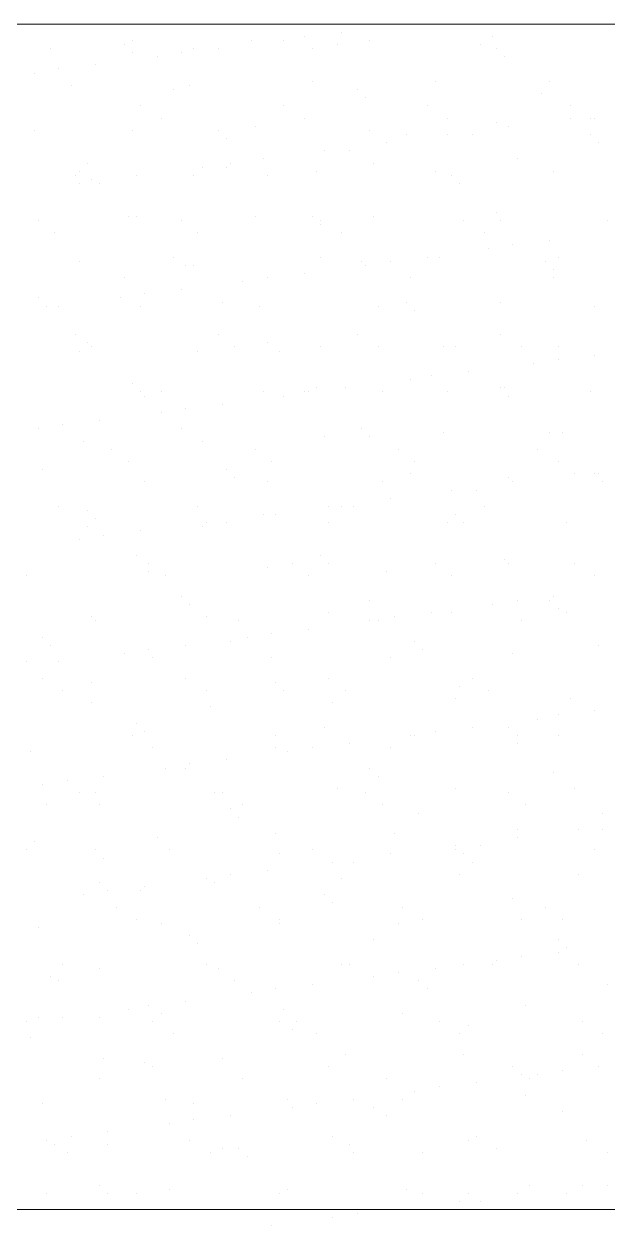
# Model space of a CAD drawing. Header units: millimetres. Extents: x 21 to 236, y 15 to 64.
# Drawn here: x 42.279 to 42.926, y 30.574 to 31.906 of the extents above; entities that cross this region are included whole.
import ezdxf

# ---------------------------------------------------------------- set-up
doc = ezdxf.new("R2010")
doc.units = ezdxf.units.MM
doc.layers.add('PDF_Cota', color=90, linetype='Continuous')
doc.layers.add('PDF_Parede', color=7, linetype='Continuous')
doc.layers.add('PDF_Grama', color=7, linetype='Continuous', true_color=0x397200)

msp = doc.modelspace()

# ---------------------------------------------------------------- linework, layer by layer
at = {"layer": 'PDF_Cota', "lineweight": 0}
msp.add_lwpolyline([(39.6252, 30.5919), (43.6409, 30.5919)], close=True, dxfattribs=at)
at = {"layer": 'PDF_Grama', "lineweight": 20}
for points in [[(42.399, 31.8882), (42.399, 31.8882)], [(42.5305, 31.8882), (42.5305, 31.8882)], [(42.5667, 31.8882), (42.5667, 31.8882)], [(42.5894, 31.8927), (42.5894, 31.8927)], [(42.6302, 31.8973), (42.6302, 31.8973)], [(42.6619, 31.8882), (42.6619, 31.8882)], [(42.7979, 31.8927), (42.7979, 31.8927)], [(42.3084, 31.8791), (42.3084, 31.8791)], [(42.3899, 31.8837), (42.3899, 31.8837)], [(42.399, 31.8746), (42.399, 31.8746)], [(42.4534, 31.8746), (42.4534, 31.8746)], [(42.467, 31.8791), (42.467, 31.8791)], [(42.4942, 31.8791), (42.4942, 31.8791)], [(42.5984, 31.8791), (42.5984, 31.8791)], [(42.6256, 31.8837), (42.6256, 31.8837)], [(42.7843, 31.8837), (42.7843, 31.8837)], [(42.8024, 31.8791), (42.8024, 31.8791)], [(42.3582, 31.861), (42.3582, 31.861)], [(42.4262, 31.8701), (42.4262, 31.8701)], [(42.8115, 31.8701), (42.8115, 31.8701)], [(42.2902, 31.8519), (42.2902, 31.8519)], [(42.3174, 31.8565), (42.3174, 31.8565)], [(42.331, 31.8384), (42.331, 31.8384)], [(42.4625, 31.8384), (42.4625, 31.8384)], [(42.5984, 31.8429), (42.5984, 31.8429)], [(42.7344, 31.8429), (42.7344, 31.8429)], [(42.8613, 31.8429), (42.8613, 31.8429)], [(42.4443, 31.8338), (42.4443, 31.8338)], [(42.6483, 31.8338), (42.6483, 31.8338)], [(42.6574, 31.8248), (42.6574, 31.8248)], [(42.8523, 31.8293), (42.8523, 31.8293)], [(42.4081, 31.8157), (42.4081, 31.8157)], [(42.5667, 31.8157), (42.5667, 31.8157)], [(42.7253, 31.8157), (42.7253, 31.8157)], [(42.884, 31.8157), (42.884, 31.8157)], [(42.4307, 31.8021), (42.4307, 31.8021)], [(42.5894, 31.8021), (42.5894, 31.8021)], [(42.748, 31.8021), (42.748, 31.8021)], [(42.8024, 31.7976), (42.8024, 31.7976)], [(42.884, 31.8021), (42.884, 31.8021)], [(42.9066, 31.8021), (42.9066, 31.8021)], [(42.9112, 31.8021), (42.9112, 31.8021)], [(42.2902, 31.7885), (42.2902, 31.7885)], [(42.399, 31.7885), (42.399, 31.7885)], [(42.4942, 31.7885), (42.4942, 31.7885)], [(42.535, 31.793), (42.535, 31.793)], [(42.6619, 31.7885), (42.6619, 31.7885)], [(42.7027, 31.784), (42.7027, 31.784)], [(42.748, 31.784), (42.748, 31.784)], [(42.7752, 31.784), (42.7752, 31.784)], [(42.816, 31.793), (42.816, 31.793)], [(42.9066, 31.784), (42.9066, 31.784)], [(42.5033, 31.7794), (42.5033, 31.7794)], [(42.68, 31.7749), (42.68, 31.7749)], [(42.9157, 31.7749), (42.9157, 31.7749)], [(42.544, 31.7568), (42.544, 31.7568)], [(42.612, 31.7658), (42.612, 31.7658)], [(42.6392, 31.7658), (42.6392, 31.7658)], [(42.8251, 31.7568), (42.8251, 31.7568)], [(42.3401, 31.7432), (42.3401, 31.7432)], [(42.3492, 31.7522), (42.3492, 31.7522)], [(42.4761, 31.7477), (42.4761, 31.7477)], [(42.5033, 31.7477), (42.5033, 31.7477)], [(42.5078, 31.7522), (42.5078, 31.7522)], [(42.603, 31.7432), (42.603, 31.7432)], [(42.6664, 31.7522), (42.6664, 31.7522)], [(42.7344, 31.7432), (42.7344, 31.7432)], [(42.8658, 31.7432), (42.8658, 31.7432)], [(42.3356, 31.7386), (42.3356, 31.7386)], [(42.3401, 31.7296), (42.3401, 31.7296)], [(42.3537, 31.7341), (42.3537, 31.7341)], [(42.3628, 31.7296), (42.3628, 31.7296)], [(42.4035, 31.7386), (42.4035, 31.7386)], [(42.467, 31.7386), (42.467, 31.7386)], [(42.5486, 31.7386), (42.5486, 31.7386)], [(42.7525, 31.7386), (42.7525, 31.7386)], [(42.7616, 31.7296), (42.7616, 31.7296)], [(42.2948, 31.6888), (42.2948, 31.6888)], [(42.3945, 31.6933), (42.3945, 31.6933)], [(42.4035, 31.6933), (42.4035, 31.6933)], [(42.4534, 31.6888), (42.4534, 31.6888)], [(42.535, 31.6933), (42.535, 31.6933)], [(42.5984, 31.6933), (42.5984, 31.6933)], [(42.6075, 31.6888), (42.6075, 31.6888)], [(42.6664, 31.6933), (42.6664, 31.6933)], [(42.7661, 31.6888), (42.7661, 31.6888)], [(42.8024, 31.6978), (42.8024, 31.6978)], [(42.8069, 31.6888), (42.8069, 31.6888)], [(42.9248, 31.6888), (42.9248, 31.6888)], [(42.3129, 31.6752), (42.3129, 31.6752)], [(42.4715, 31.6752), (42.4715, 31.6752)], [(42.6075, 31.6843), (42.6075, 31.6843)], [(42.6302, 31.6752), (42.6302, 31.6752)], [(42.7888, 31.6752), (42.7888, 31.6752)], [(42.8205, 31.6616), (42.8205, 31.6616)], [(42.8613, 31.6661), (42.8613, 31.6661)], [(42.4443, 31.648), (42.4443, 31.648)], [(42.6075, 31.648), (42.6075, 31.648)], [(42.7253, 31.648), (42.7253, 31.648)], [(42.7389, 31.648), (42.7389, 31.648)], [(42.7933, 31.6571), (42.7933, 31.6571)], [(42.8704, 31.648), (42.8704, 31.648)], [(42.3401, 31.6435), (42.3401, 31.6435)], [(42.4579, 31.6389), (42.4579, 31.6389)], [(42.467, 31.6389), (42.467, 31.6389)], [(42.6528, 31.6435), (42.6528, 31.6435)], [(42.6574, 31.6389), (42.6574, 31.6389)], [(42.6846, 31.6435), (42.6846, 31.6435)], [(42.8568, 31.6435), (42.8568, 31.6435)], [(42.8658, 31.6344), (42.8658, 31.6344)], [(42.3899, 31.6253), (42.3899, 31.6253)], [(42.5486, 31.6253), (42.5486, 31.6253)], [(42.5486, 31.6253), (42.5486, 31.6253)], [(42.5894, 31.6299), (42.5894, 31.6299)], [(42.7072, 31.6253), (42.7072, 31.6253)], [(42.8658, 31.6253), (42.8658, 31.6253)], [(42.4534, 31.6117), (42.4534, 31.6117)], [(42.5214, 31.6208), (42.5214, 31.6208)], [(42.2948, 31.6027), (42.2948, 31.6027)], [(42.3854, 31.6027), (42.3854, 31.6027)], [(42.4126, 31.6072), (42.4126, 31.6072)], [(42.4987, 31.5981), (42.4987, 31.5981)], [(42.7027, 31.5981), (42.7027, 31.5981)], [(42.8069, 31.5981), (42.8069, 31.5981)], [(42.3038, 31.5936), (42.3038, 31.5936)], [(42.3174, 31.5936), (42.3174, 31.5936)], [(42.4081, 31.5936), (42.4081, 31.5936)], [(42.5395, 31.5936), (42.5395, 31.5936)], [(42.671, 31.5936), (42.671, 31.5936)], [(42.7117, 31.5891), (42.7117, 31.5891)], [(42.9112, 31.5936), (42.9112, 31.5936)], [(42.3356, 31.5619), (42.3356, 31.5619)], [(42.4942, 31.5619), (42.4942, 31.5619)], [(42.6483, 31.5619), (42.6483, 31.5619)], [(42.8069, 31.5619), (42.8069, 31.5619)], [(42.3401, 31.5437), (42.3401, 31.5437)], [(42.3492, 31.5528), (42.3492, 31.5528)], [(42.3537, 31.5483), (42.3537, 31.5483)], [(42.4715, 31.5437), (42.4715, 31.5437)], [(42.5123, 31.5483), (42.5123, 31.5483)], [(42.5486, 31.5528), (42.5486, 31.5528)], [(42.5622, 31.5437), (42.5622, 31.5437)], [(42.6075, 31.5483), (42.6075, 31.5483)], [(42.671, 31.5483), (42.671, 31.5483)], [(42.7435, 31.5483), (42.7435, 31.5483)], [(42.7571, 31.5483), (42.7571, 31.5483)], [(42.8296, 31.5483), (42.8296, 31.5483)], [(42.8704, 31.5483), (42.8704, 31.5483)], [(42.8432, 31.5301), (42.8432, 31.5301)], [(42.8704, 31.5347), (42.8704, 31.5347)], [(42.9112, 31.5392), (42.9112, 31.5392)], [(42.7299, 31.5166), (42.7299, 31.5166)], [(42.7707, 31.5211), (42.7707, 31.5211)], [(42.399, 31.5075), (42.399, 31.5075)], [(42.603, 31.503), (42.603, 31.503)], [(42.6347, 31.503), (42.6347, 31.503)], [(42.7072, 31.512), (42.7072, 31.512)], [(42.8069, 31.503), (42.8069, 31.503)], [(42.8115, 31.503), (42.8115, 31.503)], [(42.4081, 31.4984), (42.4081, 31.4984)], [(42.4126, 31.4939), (42.4126, 31.4939)], [(42.4307, 31.4984), (42.4307, 31.4984)], [(42.544, 31.4984), (42.544, 31.4984)], [(42.5667, 31.4939), (42.5667, 31.4939)], [(42.5894, 31.4984), (42.5894, 31.4984)], [(42.5939, 31.4984), (42.5939, 31.4984)], [(42.6755, 31.4984), (42.6755, 31.4984)], [(42.748, 31.4984), (42.748, 31.4984)], [(42.816, 31.4939), (42.816, 31.4939)], [(42.9066, 31.4984), (42.9066, 31.4984)], [(42.4307, 31.4758), (42.4307, 31.4758)], [(42.4579, 31.4803), (42.4579, 31.4803)], [(42.4987, 31.4848), (42.4987, 31.4848)], [(42.322, 31.4622), (42.322, 31.4622)], [(42.3628, 31.4667), (42.3628, 31.4667)], [(42.2948, 31.4576), (42.2948, 31.4576)], [(42.4534, 31.4576), (42.4534, 31.4576)], [(42.612, 31.4486), (42.612, 31.4486)], [(42.6528, 31.4576), (42.6528, 31.4576)], [(42.6619, 31.4486), (42.6619, 31.4486)], [(42.7435, 31.4531), (42.7435, 31.4531)], [(42.8613, 31.4531), (42.8613, 31.4531)], [(42.8749, 31.4531), (42.8749, 31.4531)], [(42.3446, 31.444), (42.3446, 31.444)], [(42.3763, 31.435), (42.3763, 31.435)], [(42.4761, 31.444), (42.4761, 31.444)], [(42.535, 31.435), (42.535, 31.435)], [(42.6936, 31.435), (42.6936, 31.435)], [(42.8477, 31.435), (42.8477, 31.435)], [(42.3945, 31.4214), (42.3945, 31.4214)], [(42.5531, 31.4214), (42.5531, 31.4214)], [(42.7117, 31.4214), (42.7117, 31.4214)], [(42.8704, 31.4214), (42.8704, 31.4214)], [(42.2993, 31.4123), (42.2993, 31.4123)], [(42.5033, 31.4123), (42.5033, 31.4123)], [(42.7072, 31.4078), (42.7072, 31.4078)], [(42.8885, 31.4078), (42.8885, 31.4078)], [(42.9112, 31.4078), (42.9112, 31.4078)], [(42.9157, 31.4078), (42.9157, 31.4078)], [(42.4126, 31.3987), (42.4126, 31.3987)], [(42.5123, 31.4032), (42.5123, 31.4032)], [(42.5486, 31.3987), (42.5486, 31.3987)], [(42.6755, 31.3987), (42.6755, 31.3987)], [(42.816, 31.4032), (42.816, 31.4032)], [(42.8205, 31.3987), (42.8205, 31.3987)], [(42.9202, 31.3987), (42.9202, 31.3987)], [(42.7525, 31.3896), (42.7525, 31.3896)], [(42.7797, 31.3896), (42.7797, 31.3896)], [(42.3174, 31.3715), (42.3174, 31.3715)], [(42.4715, 31.3715), (42.4715, 31.3715)], [(42.6166, 31.3715), (42.6166, 31.3715)], [(42.6302, 31.3715), (42.6302, 31.3715)], [(42.6438, 31.3715), (42.6438, 31.3715)], [(42.6846, 31.3806), (42.6846, 31.3806)], [(42.7888, 31.3715), (42.7888, 31.3715)], [(42.3492, 31.367), (42.3492, 31.367)], [(42.3582, 31.3579), (42.3582, 31.3579)], [(42.544, 31.3624), (42.544, 31.3624)], [(42.5576, 31.3624), (42.5576, 31.3624)], [(42.7571, 31.3624), (42.7571, 31.3624)], [(42.3492, 31.3489), (42.3492, 31.3489)], [(42.4081, 31.3443), (42.4081, 31.3443)], [(42.4761, 31.3489), (42.4761, 31.3489)], [(42.4806, 31.3534), (42.4806, 31.3534)], [(42.5033, 31.3534), (42.5033, 31.3534)], [(42.6166, 31.3534), (42.6166, 31.3534)], [(42.748, 31.3534), (42.748, 31.3534)], [(42.7661, 31.3534), (42.7661, 31.3534)], [(42.8794, 31.3534), (42.8794, 31.3534)], [(42.3401, 31.3353), (42.3401, 31.3353)], [(42.3673, 31.3398), (42.3673, 31.3398)], [(42.4035, 31.3171), (42.4035, 31.3171)], [(42.6075, 31.3171), (42.6075, 31.3171)], [(42.4171, 31.3081), (42.4171, 31.3081)], [(42.5486, 31.3035), (42.5486, 31.3035)], [(42.5758, 31.3081), (42.5758, 31.3081)], [(42.6166, 31.3081), (42.6166, 31.3081)], [(42.7344, 31.3081), (42.7344, 31.3081)], [(42.8115, 31.3126), (42.8115, 31.3126)], [(42.816, 31.3081), (42.816, 31.3081)], [(42.8885, 31.3081), (42.8885, 31.3081)], [(42.2812, 31.2945), (42.2812, 31.2945)], [(42.2812, 31.2945), (42.2812, 31.2945)], [(42.4171, 31.299), (42.4171, 31.299)], [(42.4353, 31.2945), (42.4353, 31.2945)], [(42.5939, 31.2945), (42.5939, 31.2945)], [(42.68, 31.299), (42.68, 31.299)], [(42.7525, 31.2945), (42.7525, 31.2945)], [(42.9112, 31.2945), (42.9112, 31.2945)], [(42.4534, 31.2718), (42.4534, 31.2718)], [(42.4625, 31.2627), (42.4625, 31.2627)], [(42.6619, 31.2673), (42.6619, 31.2673)], [(42.7979, 31.2627), (42.7979, 31.2627)], [(42.8251, 31.2673), (42.8251, 31.2673)], [(42.8613, 31.2673), (42.8613, 31.2673)], [(42.8658, 31.2718), (42.8658, 31.2718)], [(42.3537, 31.2491), (42.3537, 31.2491)], [(42.4806, 31.2491), (42.4806, 31.2491)], [(42.6166, 31.2537), (42.6166, 31.2537)], [(42.6891, 31.2491), (42.6891, 31.2491)], [(42.7299, 31.2537), (42.7299, 31.2537)], [(42.7525, 31.2537), (42.7525, 31.2537)], [(42.8704, 31.2582), (42.8704, 31.2582)], [(42.8794, 31.2537), (42.8794, 31.2537)], [(42.3582, 31.2446), (42.3582, 31.2446)], [(42.5169, 31.2446), (42.5169, 31.2446)], [(42.5939, 31.2355), (42.5939, 31.2355)], [(42.6619, 31.2446), (42.6619, 31.2446)], [(42.671, 31.2446), (42.671, 31.2446)], [(42.8296, 31.2446), (42.8296, 31.2446)], [(42.2993, 31.2265), (42.2993, 31.2265)], [(42.5078, 31.2219), (42.5078, 31.2219)], [(42.5259, 31.2265), (42.5259, 31.2265)], [(42.5531, 31.231), (42.5531, 31.231)], [(42.7117, 31.2219), (42.7117, 31.2219)], [(42.3084, 31.2174), (42.3084, 31.2174)], [(42.3899, 31.2083), (42.3899, 31.2083)], [(42.4171, 31.2129), (42.4171, 31.2129)], [(42.4579, 31.2174), (42.4579, 31.2174)], [(42.7208, 31.2129), (42.7208, 31.2129)], [(42.8205, 31.2083), (42.8205, 31.2083)], [(42.9157, 31.2174), (42.9157, 31.2174)], [(42.2812, 31.1993), (42.2812, 31.1993)], [(42.3174, 31.1993), (42.3174, 31.1993)], [(42.4217, 31.2038), (42.4217, 31.2038)], [(42.5531, 31.2038), (42.5531, 31.2038)], [(42.6846, 31.2038), (42.6846, 31.2038)], [(42.2993, 31.1812), (42.2993, 31.1812)], [(42.4579, 31.1812), (42.4579, 31.1812)], [(42.6166, 31.1812), (42.6166, 31.1812)], [(42.7752, 31.1812), (42.7752, 31.1812)], [(42.3537, 31.1766), (42.3537, 31.1766)], [(42.5576, 31.1766), (42.5576, 31.1766)], [(42.7616, 31.1721), (42.7616, 31.1721)], [(42.322, 31.1676), (42.322, 31.1676)], [(42.4806, 31.1676), (42.4806, 31.1676)], [(42.5667, 31.1676), (42.5667, 31.1676)], [(42.6347, 31.1676), (42.6347, 31.1676)], [(42.7571, 31.1585), (42.7571, 31.1585)], [(42.7933, 31.1676), (42.7933, 31.1676)], [(42.884, 31.1585), (42.884, 31.1585)], [(42.3537, 31.154), (42.3537, 31.154)], [(42.4851, 31.1494), (42.4851, 31.1494)], [(42.6211, 31.154), (42.6211, 31.154)], [(42.9112, 31.1449), (42.9112, 31.1449)], [(42.4035, 31.1313), (42.4035, 31.1313)], [(42.8477, 31.1358), (42.8477, 31.1358)], [(42.8704, 31.1404), (42.8704, 31.1404)], [(42.399, 31.1177), (42.399, 31.1177)], [(42.4126, 31.1222), (42.4126, 31.1222)], [(42.5576, 31.1177), (42.5576, 31.1177)], [(42.612, 31.1268), (42.612, 31.1268)], [(42.7072, 31.1177), (42.7072, 31.1177)], [(42.7117, 31.1177), (42.7117, 31.1177)], [(42.7344, 31.1222), (42.7344, 31.1222)], [(42.7752, 31.1268), (42.7752, 31.1268)], [(42.816, 31.1268), (42.816, 31.1268)], [(42.8251, 31.1177), (42.8251, 31.1177)], [(42.8704, 31.1177), (42.8704, 31.1177)], [(42.4217, 31.1041), (42.4217, 31.1041)], [(42.5576, 31.1041), (42.5576, 31.1041)], [(42.5984, 31.1041), (42.5984, 31.1041)], [(42.6392, 31.1086), (42.6392, 31.1086)], [(42.6846, 31.1041), (42.6846, 31.1041)], [(42.8251, 31.1086), (42.8251, 31.1086)], [(42.2857, 31.0996), (42.2857, 31.0996)], [(42.5033, 31.0905), (42.5033, 31.0905)], [(42.5712, 31.0996), (42.5712, 31.0996)], [(42.4353, 31.0814), (42.4353, 31.0814)], [(42.4579, 31.0814), (42.4579, 31.0814)], [(42.4625, 31.086), (42.4625, 31.086)], [(42.6619, 31.0814), (42.6619, 31.0814)], [(42.8658, 31.0769), (42.8658, 31.0769)], [(42.2993, 31.0633), (42.2993, 31.0633)], [(42.3265, 31.0678), (42.3265, 31.0678)], [(42.3673, 31.0724), (42.3673, 31.0724)], [(42.671, 31.0724), (42.671, 31.0724)], [(42.3401, 31.0542), (42.3401, 31.0542)], [(42.3582, 31.0542), (42.3582, 31.0542)], [(42.4897, 31.0542), (42.4897, 31.0542)], [(42.4987, 31.0542), (42.4987, 31.0542)], [(42.6256, 31.0588), (42.6256, 31.0588)], [(42.6574, 31.0542), (42.6574, 31.0542)], [(42.7571, 31.0588), (42.7571, 31.0588)], [(42.816, 31.0542), (42.816, 31.0542)], [(42.8885, 31.0588), (42.8885, 31.0588)], [(42.3038, 31.0406), (42.3038, 31.0406)], [(42.3628, 31.0406), (42.3628, 31.0406)], [(42.5078, 31.0361), (42.5078, 31.0361)], [(42.5214, 31.0406), (42.5214, 31.0406)], [(42.6755, 31.0406), (42.6755, 31.0406)], [(42.8341, 31.0406), (42.8341, 31.0406)], [(42.5169, 31.0271), (42.5169, 31.0271)], [(42.7163, 31.0316), (42.7163, 31.0316)], [(42.9202, 31.0316), (42.9202, 31.0316)], [(42.5576, 31.0089), (42.5576, 31.0089)], [(42.6891, 31.0089), (42.6891, 31.0089)], [(42.8251, 31.0135), (42.8251, 31.0135)], [(42.893, 31.0135), (42.893, 31.0135)], [(42.9202, 31.0135), (42.9202, 31.0135)], [(42.2902, 30.9999), (42.2902, 30.9999)], [(42.4262, 31.0044), (42.4262, 31.0044)], [(42.7571, 30.9953), (42.7571, 30.9953)], [(42.7843, 30.9953), (42.7843, 30.9953)], [(42.8251, 31.0044), (42.8251, 31.0044)], [(42.2812, 30.9908), (42.2812, 30.9908)], [(42.3582, 30.9908), (42.3582, 30.9908)], [(42.3673, 30.9817), (42.3673, 30.9817)], [(42.4398, 30.9908), (42.4398, 30.9908)], [(42.5622, 30.9863), (42.5622, 30.9863)], [(42.5984, 30.9908), (42.5984, 30.9908)], [(42.6846, 30.9863), (42.6846, 30.9863)], [(42.7571, 30.9908), (42.7571, 30.9908)], [(42.7661, 30.9863), (42.7661, 30.9863)], [(42.9112, 30.9908), (42.9112, 30.9908)], [(42.5486, 30.9681), (42.5486, 30.9681)], [(42.6211, 30.9772), (42.6211, 30.9772)], [(42.6438, 30.9772), (42.6438, 30.9772)], [(42.7752, 30.9772), (42.7752, 30.9772)], [(42.4806, 30.9591), (42.4806, 30.9591)], [(42.5078, 30.9636), (42.5078, 30.9636)], [(42.6302, 30.9591), (42.6302, 30.9591)], [(42.7616, 30.9636), (42.7616, 30.9636)], [(42.893, 30.9636), (42.893, 30.9636)], [(42.3628, 30.9545), (42.3628, 30.9545)], [(42.3718, 30.9455), (42.3718, 30.9455)], [(42.4081, 30.9455), (42.4081, 30.9455)], [(42.4126, 30.95), (42.4126, 30.95)], [(42.4897, 30.9545), (42.4897, 30.9545)], [(42.3446, 30.9409), (42.3446, 30.9409)], [(42.612, 30.9409), (42.612, 30.9409)], [(42.6211, 30.9319), (42.6211, 30.9319)], [(42.8205, 30.9364), (42.8205, 30.9364)], [(42.3809, 30.9273), (42.3809, 30.9273)], [(42.5395, 30.9273), (42.5395, 30.9273)], [(42.6982, 30.9273), (42.6982, 30.9273)], [(42.8568, 30.9273), (42.8568, 30.9273)], [(42.2948, 30.9047), (42.2948, 30.9047)], [(42.4035, 30.9137), (42.4035, 30.9137)], [(42.4307, 30.9092), (42.4307, 30.9092)], [(42.5622, 30.9137), (42.5622, 30.9137)], [(42.5622, 30.9092), (42.5622, 30.9092)], [(42.6936, 30.9092), (42.6936, 30.9092)], [(42.7208, 30.9137), (42.7208, 30.9137)], [(42.8296, 30.9137), (42.8296, 30.9137)], [(42.8749, 30.9137), (42.8749, 30.9137)], [(42.4625, 30.8956), (42.4625, 30.8956)], [(42.6664, 30.8911), (42.6664, 30.8911)], [(42.8704, 30.8911), (42.8704, 30.8911)], [(42.4715, 30.8865), (42.4715, 30.8865)], [(42.8704, 30.8775), (42.8704, 30.8775)], [(42.8794, 30.882), (42.8794, 30.882)], [(42.322, 30.8639), (42.322, 30.8639)], [(42.4806, 30.8639), (42.4806, 30.8639)], [(42.6302, 30.8639), (42.6302, 30.8639)], [(42.6392, 30.8639), (42.6392, 30.8639)], [(42.7661, 30.8639), (42.7661, 30.8639)], [(42.7979, 30.8639), (42.7979, 30.8639)], [(42.8024, 30.8684), (42.8024, 30.8684)], [(42.8296, 30.873), (42.8296, 30.873)], [(42.893, 30.8639), (42.893, 30.8639)], [(42.3084, 30.8503), (42.3084, 30.8503)], [(42.3628, 30.8594), (42.3628, 30.8594)], [(42.4942, 30.8594), (42.4942, 30.8594)], [(42.6664, 30.8503), (42.6664, 30.8503)], [(42.6936, 30.8548), (42.6936, 30.8548)], [(42.7344, 30.8594), (42.7344, 30.8594)], [(42.3174, 30.8458), (42.3174, 30.8458)], [(42.5123, 30.8458), (42.5123, 30.8458)], [(42.5576, 30.8367), (42.5576, 30.8367)], [(42.5984, 30.8412), (42.5984, 30.8412)], [(42.7163, 30.8458), (42.7163, 30.8458)], [(42.7253, 30.8367), (42.7253, 30.8367)], [(42.9248, 30.8412), (42.9248, 30.8412)], [(42.4579, 30.8231), (42.4579, 30.8231)], [(42.5305, 30.8322), (42.5305, 30.8322)], [(42.3945, 30.814), (42.3945, 30.814)], [(42.4171, 30.8186), (42.4171, 30.8186)], [(42.4307, 30.8095), (42.4307, 30.8095)], [(42.5667, 30.814), (42.5667, 30.814)], [(42.6982, 30.8095), (42.6982, 30.8095)], [(42.8341, 30.8186), (42.8341, 30.8186)], [(42.2812, 30.8004), (42.2812, 30.8004)], [(42.2948, 30.805), (42.2948, 30.805)], [(42.322, 30.805), (42.322, 30.805)], [(42.3628, 30.805), (42.3628, 30.805)], [(42.4217, 30.8004), (42.4217, 30.8004)], [(42.5622, 30.8004), (42.5622, 30.8004)], [(42.5803, 30.8004), (42.5803, 30.8004)], [(42.7389, 30.8004), (42.7389, 30.8004)], [(42.7707, 30.7959), (42.7707, 30.7959)], [(42.8976, 30.8004), (42.8976, 30.8004)], [(42.2857, 30.7823), (42.2857, 30.7823)], [(42.4443, 30.7868), (42.4443, 30.7868)], [(42.5758, 30.7914), (42.5758, 30.7914)], [(42.603, 30.7868), (42.603, 30.7868)], [(42.7616, 30.7868), (42.7616, 30.7868)], [(42.9202, 30.7868), (42.9202, 30.7868)], [(42.3673, 30.7596), (42.3673, 30.7596)], [(42.4126, 30.7551), (42.4126, 30.7551)], [(42.4987, 30.7596), (42.4987, 30.7596)], [(42.6347, 30.7642), (42.6347, 30.7642)], [(42.7661, 30.7642), (42.7661, 30.7642)], [(42.8976, 30.7642), (42.8976, 30.7642)], [(42.4217, 30.7506), (42.4217, 30.7506)], [(42.6166, 30.7506), (42.6166, 30.7506)], [(42.8205, 30.7506), (42.8205, 30.7506)], [(42.8296, 30.7415), (42.8296, 30.7415)], [(42.8477, 30.7415), (42.8477, 30.7415)], [(42.8749, 30.746), (42.8749, 30.746)], [(42.9157, 30.7506), (42.9157, 30.7506)], [(42.3628, 30.737), (42.3628, 30.737)], [(42.5214, 30.737), (42.5214, 30.737)], [(42.68, 30.737), (42.68, 30.737)], [(42.7797, 30.7324), (42.7797, 30.7324)], [(42.8387, 30.737), (42.8387, 30.737)], [(42.7117, 30.7234), (42.7117, 30.7234)], [(42.7389, 30.7279), (42.7389, 30.7279)], [(42.8341, 30.7188), (42.8341, 30.7188)], [(42.2993, 30.7098), (42.2993, 30.7098)], [(42.4353, 30.7143), (42.4353, 30.7143)], [(42.467, 30.7098), (42.467, 30.7098)], [(42.5712, 30.7143), (42.5712, 30.7143)], [(42.5758, 30.7053), (42.5758, 30.7053)], [(42.603, 30.7098), (42.603, 30.7098)], [(42.6438, 30.7143), (42.6438, 30.7143)], [(42.6664, 30.7053), (42.6664, 30.7053)], [(42.6982, 30.7143), (42.6982, 30.7143)], [(42.467, 30.6917), (42.467, 30.6917)], [(42.5078, 30.6962), (42.5078, 30.6962)], [(42.68, 30.6962), (42.68, 30.6962)], [(42.8749, 30.7007), (42.8749, 30.7007)], [(42.3718, 30.6781), (42.3718, 30.6781)], [(42.4398, 30.6871), (42.4398, 30.6871)], [(42.3038, 30.669), (42.3038, 30.669)], [(42.3038, 30.669), (42.3038, 30.669)], [(42.3129, 30.6645), (42.3129, 30.6645)], [(42.331, 30.6735), (42.331, 30.6735)], [(42.3718, 30.6645), (42.3718, 30.6645)], [(42.4625, 30.669), (42.4625, 30.669)], [(42.6211, 30.6735), (42.6211, 30.6735)], [(42.6392, 30.6645), (42.6392, 30.6645)], [(42.7707, 30.669), (42.7707, 30.669)], [(42.7797, 30.6735), (42.7797, 30.6735)], [(42.9021, 30.669), (42.9021, 30.669)], [(42.3265, 30.6554), (42.3265, 30.6554)], [(42.4851, 30.6554), (42.4851, 30.6554)], [(42.4987, 30.6599), (42.4987, 30.6599)], [(42.5169, 30.6599), (42.5169, 30.6599)], [(42.5259, 30.6509), (42.5259, 30.6509)], [(42.6438, 30.6554), (42.6438, 30.6554)], [(42.7208, 30.6554), (42.7208, 30.6554)], [(42.8024, 30.6599), (42.8024, 30.6599)], [(42.9248, 30.6554), (42.9248, 30.6554)], [(42.3038, 30.6101), (42.3038, 30.6101)], [(42.3628, 30.6191), (42.3628, 30.6191)], [(42.3718, 30.6101), (42.3718, 30.6101)], [(42.4035, 30.6101), (42.4035, 30.6101)], [(42.4398, 30.6146), (42.4398, 30.6146)], [(42.5622, 30.6101), (42.5622, 30.6101)], [(42.5712, 30.6146), (42.5712, 30.6146)], [(42.5712, 30.6146), (42.5712, 30.6146)], [(42.7027, 30.6146), (42.7027, 30.6146)], [(42.7208, 30.6101), (42.7208, 30.6101)], [(42.7707, 30.6101), (42.7707, 30.6101)], [(42.8251, 30.6101), (42.8251, 30.6101)], [(42.8387, 30.6191), (42.8387, 30.6191)], [(42.8794, 30.6101), (42.8794, 30.6101)], [(42.8976, 30.6191), (42.8976, 30.6191)], [(42.9248, 30.6191), (42.9248, 30.6191)], [(42.7616, 30.601), (42.7616, 30.601)], [(42.7843, 30.601), (42.7843, 30.601)], [(42.7843, 30.601), (42.7843, 30.601)], [(42.6211, 30.5829), (42.6211, 30.5829)], [(42.6483, 30.5874), (42.6483, 30.5874)], [(42.6891, 30.5919), (42.6891, 30.5919)], [(42.5531, 30.5738), (42.5531, 30.5738)]]:
    msp.add_lwpolyline(points, dxfattribs=at)
at = {"layer": 'PDF_Parede', "lineweight": 0}
msp.add_lwpolyline([(43.7406, 31.9063), (38.7187, 31.9063)], dxfattribs=at)

doc.saveas('drawing.dxf')
